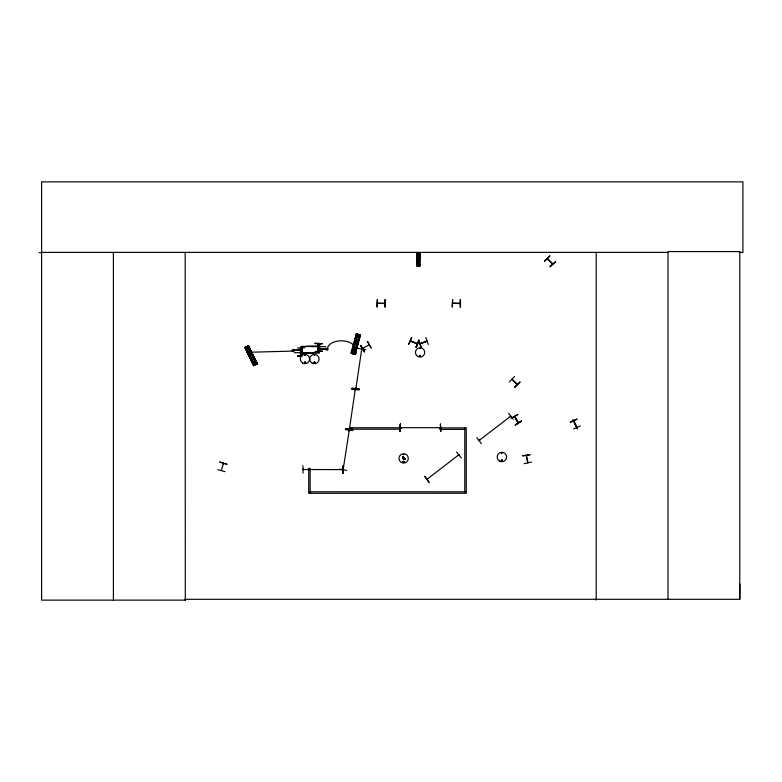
<?xml version="1.0" encoding="UTF-8"?>
<svg xmlns="http://www.w3.org/2000/svg" width="782" height="782" viewBox="0 0 782 782"><rect width="100%" height="100%" fill="white"/><g stroke="black" fill="none" stroke-linecap="round" stroke-linejoin="round"><path stroke-width="1.17" d="M527.977 462.68L526.491 455.564M739.244 252.381L742.9 252.381L742.9 181.874L41.622 181.874L41.622 600.126L185.295 600.126L185.197 599.305L739.782 599.305L739.889 584.183M348.86 430.872L348.968 430.129M355.272 389.407L355.145 390.228L355.527 389.446M361.734 349.036L355.878 388.625M576.236 426.874L576.393 426.796M577.008 427.402L573.812 420.755M427.06 479.21L458.799 454.85M427.813 478.985L427.275 479.366M458.144 455.359L458.887 455.212M479.767 440.286L479.112 440.413M510.851 416.474L510.177 416.532M223.427 463.579L221.247 470.549L221.775 470.011M223.134 463.345L223.251 464.264M403.698 457.47L405.115 459.132M353.747 352.926L353.229 352.711M517.332 384.412L511.848 379.348L516.97 384.578M304.569 355.175L305.381 355.282L304.628 355.077M304.491 362.408C305.391 364.236 305.606 361.137 304.599 362.32M305.703 362.545C303.827 364.735 304.589 360.385 305.635 362.369M314.931 362.545C313.426 363.913 314.452 361.216 314.814 362.32M315.078 362.721C314.002 359.925 313.289 364.969 315.156 362.545M403.238 454.528L404.04 454.42L403.287 454.616M402.925 461.898C404.802 459.484 404.04 464.508 402.994 461.722M419.66 348.537L420.472 348.43L419.719 348.635M419.348 355.908C421.224 353.718 420.462 358.068 419.426 356.084M419.582 355.781C420.481 357.609 420.687 354.5 419.69 355.683M501.477 453.13L502.279 453.022L501.526 453.228M501.164 460.5C503.041 458.086 502.279 463.12 501.233 460.324M419.993 343.562L426.874 340.874M405.105 459.181L405.027 458.535L403.424 458.369M339.28 469.141L346.661 470.344M345.4 429.601L352.809 430.599M345.517 428.829L352.975 429.513L345.527 428.8M351.704 388.879L359.446 389.153L351.988 388.468M303.67 469.601L302.996 469.532L342.858 469.611L342.966 468.848L343.142 469.699L342.907 469.005M342.34 469.611L342.956 468.926M349.446 428.976L349.271 428.125L349.153 428.947M349.114 430.911L349.212 430.247L343.161 469.562M349.466 428.839L355.233 389.504M355.996 387.794L355.615 388.586M355.918 388.527L355.732 387.833M361.939 349.75L361.675 349.183M361.88 349.818L362.007 349.231M359.153 389.563L351.704 388.859L359.104 389.925M365.565 349.603L358.185 348.41M217.787 469.689L224.991 471.644M300.962 352.262L300.962 351.431M355.311 354.422L351.138 353.317L356.377 333.767L360.551 334.872L355.224 354.402M351.226 353.347L356.465 333.797M351.382 353.386L356.66 333.846M351.685 353.464L357.1 333.963M352.115 353.581L357.394 334.041M352.623 352.487L355.096 343.288M355.712 340.981L356.944 336.387M352.408 353.66L355.165 343.308M355.781 341.001L357.032 336.407M352.672 353.718L353.777 354.011M353.405 352.643L353.523 353.669M357.745 340.278L354.676 351.783L357.833 340.307M358.381 337.98L358.977 335.683M358.449 338L359.065 335.703M354.295 354.148L359.603 334.618M354.52 354.207L359.759 334.657M354.598 354.226L359.847 334.686M354.745 354.266L360.003 334.725M354.989 354.334L360.228 334.784L355.067 354.354M427.07 341.157L420.247 343.914M416.483 343.66L417.422 343.552M417.168 343.777L410.325 341.177M518.398 422.632L514.712 416.405L518.114 422.984M411.635 337.531L408.673 344.403L411.684 337.55M416.112 347.188L419.074 340.317L416.063 347.169M416.161 347.208L418.781 340.209L421.009 347.316M416.425 347.306L419.035 340.307M300.884 351.587L301.637 351.587M403.209 461.644C403.473 463.755 404.841 460.471 403.219 461.781M403.58 459.22L404.167 459.122A6.217 6.217 0 0 0 404.939 459.396L405.037 459.396M254.922 363.806L255.606 364.422M458.946 455.153L458.223 455.202M302.996 469.268L303.748 469.268M401.215 427.94L400.394 427.95L401.068 427.989M377.374 303.221L384.695 303.553M452.631 303.221L459.943 303.553M403.062 461.556L403.649 461.224M526.178 455.623L527.713 462.836M342.917 469.562L342.281 469.562M439.67 427.666L440.403 427.95L439.728 427.617M544.467 261.08L549.775 255.822M544.683 261.305L549.971 256.017M550.117 266.73L555.621 261.667M555.601 261.647L550.049 266.662M514.507 376.543L509.297 381.899M519.864 381.899L514.585 387.188M514.849 387.452L520.138 382.173M362.662 348.361L369.182 344.901M410.423 340.932L417.285 343.454M456.59 452.006L461.263 457.841M476.795 437.695L481.341 443.629M479.601 440.08L479.073 440.491L510.754 416.18L510.402 416.826M513.129 419.23L508.623 413.267M364.568 351.763L360.414 345.536M370.991 347.931L367.481 341.323L371.079 347.882M511.272 418.184L517.792 414.519M515.094 424.792L521.565 421.048M411 341.451L410.521 340.942L417.334 343.797M426.317 341.079L426.288 341.451M248.617 345.615L244.727 347.501L253.622 365.693M245.89 349.231L249.253 347.599M246.486 350.463L249.849 348.84M250.739 350.688L247.376 352.311L293.924 351.059M248.168 353.953L251.53 352.33M249.057 355.81L252.43 354.178M252.899 363.738L256.261 362.115M252.596 364.539L257.082 362.369M252.664 364.686L257.151 362.516M253.544 365.732L257.425 363.835L248.529 345.654M572.942 419.494L576.725 427.656M570.264 422.3L577.018 419.093M574.135 422.446L577.36 429.054M573.489 429.093L580.283 425.985M314.53 355.566L314.227 354.813L314.618 355.497M427.099 341.226L420.11 343.836M420.97 347.325L418.702 340.199L421.312 347.198M428.35 344.53L425.789 337.501M547.498 258.637L552.776 263.817M402.867 457.822L405.027 458.614M403.297 458.428L405.105 459.093M401.058 427.646L400.54 427.607M529.961 454.684L522.572 455.847L529.971 454.733M524.204 463.677L531.496 462.045M402.828 457.411L403.385 457.235M403.404 459.151L402.662 456.463L403.463 457.538M304.921 347.697L297.453 348.039M293.915 350.043L301.989 350.072M300.141 350.297L301.989 350.287M293.915 350.463L300.141 349.984M300.806 351.441L301.637 351.431M300.806 351.744L301.637 351.744M300.806 351.959L301.637 351.949M301.481 352.183L300.826 352.183M300.806 352.262L301.637 352.262M294.237 352.702L308.87 352.574M301.002 353.151L313.25 352.78L301.011 353.229M301.793 355.683L297.522 355.722L302.087 355.575L302.018 348.107M297.522 355.615L301.793 355.957M297.522 356.035L301.793 355.996M440.383 424.079L440.804 431.556L440.432 424.079M401.146 427.94L400.54 427.989M303.025 473.139L302.927 465.661M39.1 252.674L41.622 252.664M41.622 252.381L668.004 252.381M419.905 252.557L417.031 252.566L417.089 266.066M417.217 253.935L419.709 253.935M417.217 254.854L419.709 254.854M417.217 256.222L419.709 256.222M417.217 257.444L419.709 257.444M417.217 258.813L419.709 258.813M417.217 264.687L419.709 264.687M416.806 265.078L420.13 265.078M416.806 265.176L420.13 265.176M417.031 266.066L419.905 266.056M384.852 299.614L384.949 307.082M460.099 299.614L460.207 307.082M377.452 303.221L384.852 303.221M452.71 303.221L460.099 303.221M315.029 343.318L322.497 343.699L315.029 343.288M315.029 343.65L322.497 343.591M318.264 346.064L318.988 346.465L318.264 346.436M318.988 346.143L306.74 346.397M318.988 346.397L300.865 346.485L313.211 346.397M311.119 346.641L325.752 346.641M318.342 347.022L319.173 347.022L318.499 347.1M318.342 347.335L319.173 347.335M318.342 347.54L319.173 347.54M318.342 347.853L319.173 347.853M317.981 348.997L326.055 348.889M317.981 349.202L326.055 349.31M400.462 427.686L440.325 427.686M464.782 429.367L439.865 429.367L439.865 427.91L466.238 427.91L466.238 493.256L308.704 493.276L308.704 468.359L310.151 468.359L310.151 493.276M310.151 491.8L466.238 491.8M352.037 388.107L359.427 389.25M345.576 428.468L352.956 429.621M403.932 458.33L403.923 458.887A1.281 1.281 0 0 1 404.529 459.142L404.841 459.249M403.923 458.418L404.9 459.22M518.114 422.925L514.497 416.62M403.532 457.49L403.434 457.411A5.454 5.454 0 0 1 403.444 459.337L403.512 459.366M356.123 335.83L359.74 336.798M355.771 337.15L359.378 338.117M355.243 339.134L358.85 340.102M354.764 340.893L358.371 341.861M354.226 342.878L357.843 343.845M351.959 351.392L355.566 352.359M351.196 351.802L356.015 353.093M351.157 351.959L355.976 353.249M314.52 354.813L314.569 355.028M502.239 460.139C500.109 459.904 503.012 461.957 502.112 460.119M552.6 264.111L547.371 258.881L552.542 264.169M512.083 379.221L517.264 384.392M517.801 414.538L511.33 418.272M248.383 345.722L257.19 363.943L248.344 345.742M248.099 345.859L256.897 364.089M256.75 364.158L247.962 345.927L256.682 364.187M247.659 346.074L256.535 364.265M247.513 346.143L250.621 352.574M251.657 354.715L255.802 363.298M247.444 346.172L250.543 352.614M251.589 354.754L255.724 363.337M255.988 364.529L254.961 365.018M245.9 346.944L249.028 353.366M250.064 355.507L254.189 364.089L249.976 355.546M245.831 346.973L248.94 353.405M245.616 347.081L254.453 365.282M245.47 347.149L254.277 365.37M245.401 347.179L254.199 365.409M245.177 347.286L254.072 365.477M577.038 419.142L570.283 422.339M402.984 456.405L403.434 459.337M301.617 348.107L301.725 355.585L301.608 348.107M300.669 348.117L300.835 355.585M300.356 348.117L300.425 355.595M293.905 349.319L293.924 351.186M292.253 349.329L292.263 351.196M400.257 424.079L400.306 431.556M343.044 465.661L343.142 473.139M739.782 599.305L739.782 251.569L668.004 251.569L668.004 599.305M596.216 252.381L596.216 600.126M464.782 427.91L464.782 491.8M460.481 299.614L460.481 307.082M419.895 252.557L419.846 266.056M419.738 252.557L419.709 266.056M419.514 266.056L419.514 252.557L419.357 266.056M419.22 252.557L419.25 266.056M419.093 252.557L419.035 266.056M418.849 266.056L418.087 266.056M417.842 252.566L417.901 266.066M417.705 252.566L417.686 266.066M417.52 252.566L417.568 266.066M417.422 252.566L417.402 266.066M417.197 252.566L417.217 266.066M385.223 299.614L385.223 307.082M327.717 348.166L327.717 350.033M326.055 348.166L326.055 350.033M319.594 343.699L319.594 351.177M319.555 343.699L319.555 351.177M319.281 343.699L319.281 351.177L319.173 343.699M185.187 252.381L185.295 600.126M113.41 252.381L113.41 600.126M327.717 350.004A13.812 7.976 0 0 1 341.363 340.796A13.812 7.976 0 0 1 355.008 350.004M355.497 342.154C356.514 345.331 357.961 339.916 355.497 342.154M417.93 257.982C418.565 260.103 419.621 256.486 417.93 257.982M249.517 353.796C250.299 357.032 252.136 351.744 249.517 353.796M219.742 462.045L226.897 464.254L219.742 462.045M424.841 476.365L429.132 482.494L424.802 476.394M521.545 421.019L515.27 425.105L521.535 421.009M255.255 363.65L254.717 363.904L255.264 363.669M400.364 424.079L400.032 431.556L400.364 424.079M343.406 465.661L343.034 473.139L343.406 465.661M377.374 299.614L376.992 307.082L377.325 299.614M452.631 299.614L452.25 307.082L452.612 299.614M322.497 351.186L315.029 351.587L322.497 351.177M319.486 352.721L307.15 352.721L319.486 352.809M400.188 427.754L350.365 427.754L350.365 429.21L400.188 429.21L400.188 427.754M364.52 351.783L360.697 345.37L364.48 351.812M253.837 365.585L244.991 347.374L253.769 365.614M318.333 351.177L318.294 343.699L318.245 351.177M317.971 351.177L317.971 343.699L317.932 351.177M499.522 461.106A4.731 4.731 0 0 0 506.609 457.011A4.731 4.731 0 0 0 499.522 452.915A4.731 4.731 0 0 0 499.522 461.106M417.744 356.445A4.653 4.653 0 0 0 424.724 352.418A4.653 4.653 0 0 0 417.744 348.391A4.653 4.653 0 0 0 417.744 356.445M401.322 462.436A4.653 4.653 0 0 0 408.302 458.399A4.653 4.653 0 0 0 401.322 454.371A4.653 4.653 0 0 0 401.322 462.436M312.096 363.092A4.663 4.663 0 0 0 319.095 359.055A4.663 4.663 0 0 0 312.096 355.008A4.663 4.663 0 0 0 312.096 363.092M302.663 363.063A4.633 4.633 0 0 0 309.613 359.055A4.633 4.633 0 0 0 302.663 355.038A4.633 4.633 0 0 0 302.663 363.063"/></g></svg>
